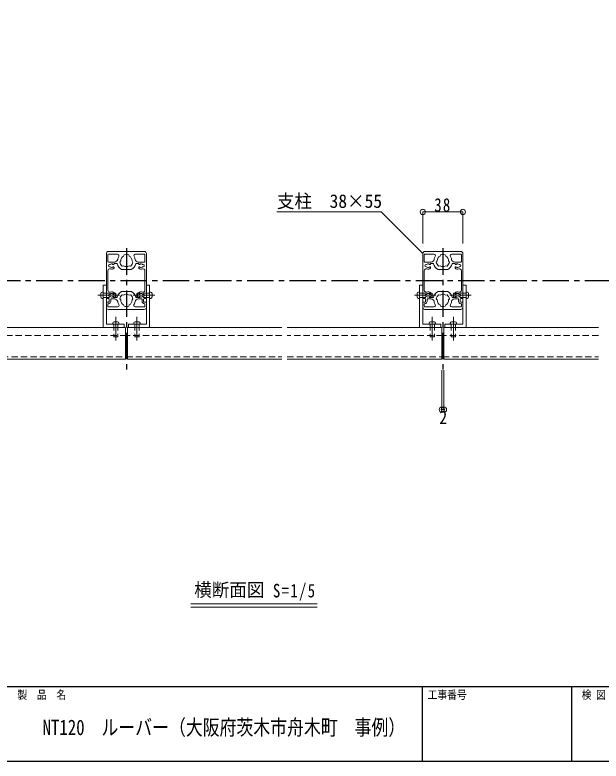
# Model space of a CAD drawing. Units: millimetres at full size, sheet at 1:5. Extents: x -1050 to 1050, y -742 to 742.
# Drawn here: x 142 to 698, y -708 to 0 of the extents above; entities that cross this region are included whole.
import ezdxf
from ezdxf.enums import TextEntityAlignment as Align

# ---------------------------------------------------------------- set-up
doc = ezdxf.new("R2010")
doc.units = ezdxf.units.MM
doc.header["$LTSCALE"] = 5
doc.linetypes.add('CHAIN1', pattern=[8, 5, -1, 1, -1])
doc.linetypes.add('DASHED1', pattern=[1.8, 1.2, -0.6])
doc.layers.add('0-0_通り芯', color=7, linetype='CHAIN1')
doc.layers.add('1-5_図枠1_1', color=7, linetype='Continuous')
for name, color, linetype, lineweight in [('0-3_寸法', 54, 'Continuous', 20), ('0-4_手摺部材', 92, 'Continuous', 20), ('0-6_パネル', 4, 'Continuous', 20), ('0-9_文字', 3, 'Continuous', 20), ('0-A_支柱', 6, 'Continuous', 20)]:
    doc.layers.add(name, color=color, linetype=linetype, lineweight=lineweight)
doc.styles.add('ＭＳ ゴシック', font='')
doc.styles.add('ＭＳ 明朝', font='')
doc.styles.get('ＭＳ ゴシック').set_extended_font_data('MS Gothic')
doc.styles.get('ＭＳ 明朝').set_extended_font_data('MS Mincho')

# ---------------------------------------------------------------- blocks, each defined once
blk = doc.blocks.new('dimension_origin')
at = {"color": 0, "linetype": 'Continuous', "lineweight": -2}
blk.add_circle((0, 0), 1.25, dxfattribs=at)

msp = doc.modelspace()

# ---------------------------------------------------------------- linework, layer by layer
at = {"layer": '0-0_通り芯'}
for p, q in [((248.02, -221.293), (248.02, -338.411)), ((548.02, -221.293), (548.02, -338.411)), ((-277.5, -251.793), (905.098, -251.793))]:
    msp.add_line(p, q, dxfattribs=at)
at = {"layer": '0-3_寸法'}
for p, q in [((529.02, -186.793), (567.02, -186.793)), ((529.02, -216.793), (529.02, -186.793)), ((567.02, -216.793), (567.02, -186.793)), ((547.02, -336.793), (547.02, -374.293)), ((549.02, -336.793), (549.02, -374.293)), ((547.02, -374.293), (549.02, -374.293))]:
    msp.add_line(p, q, dxfattribs=at)
at = {"layer": '0-4_手摺部材'}
for p, q in [((226.02, -256.293), (229.02, -256.293)), ((226.02, -256.293), (226.02, -296.298)), ((270.02, -256.293), (267.02, -256.293)), ((270.02, -256.293), (270.02, -296.298)), ((526.02, -256.293), (529.02, -256.293)), ((526.02, -256.293), (526.02, -296.298)), ((570.02, -256.293), (567.02, -256.293)), ((570.02, -256.293), (570.02, -296.298)), ((223.745, -264.132), (223.745, -267.454)), ((224.943, -262.825), (226.02, -262.73)), ((224.943, -268.761), (226.02, -268.855)), ((236.32, -263.793), (237.484, -263.793)), ((236.32, -267.793), (237.52, -267.793)), ((237.484, -263.793), (237.52, -263.793)), ((237.52, -264.602), (237.52, -263.793)), ((237.52, -267.793), (237.52, -264.602)), ((238.02, -267.293), (237.52, -267.793)), ((238.02, -267.293), (238.02, -264.293)), ((258.02, -267.293), (258.02, -264.293)), ((258.02, -267.293), (258.52, -267.793)), ((258.556, -263.793), (258.52, -263.793)), ((258.52, -264.602), (258.52, -263.793)), ((258.52, -267.793), (258.52, -264.602)), ((259.72, -267.793), (258.52, -267.793)), ((259.72, -263.793), (258.556, -263.793)), ((271.097, -262.825), (270.02, -262.73)), ((271.097, -268.761), (270.02, -268.855)), ((272.295, -264.132), (272.295, -267.454)), ((523.745, -264.132), (523.745, -267.454)), ((524.943, -262.825), (526.02, -262.73)), ((524.943, -268.761), (526.02, -268.855)), ((536.32, -263.793), (537.484, -263.793)), ((536.32, -267.793), (537.52, -267.793)), ((537.484, -263.793), (537.52, -263.793)), ((537.52, -264.602), (537.52, -263.793)), ((537.52, -267.793), (537.52, -264.602)), ((538.02, -267.293), (537.52, -267.793)), ((538.02, -267.293), (538.02, -264.288)), ((558.02, -267.293), (558.02, -264.304)), ((558.02, -267.293), (558.52, -267.793)), ((558.556, -263.793), (558.52, -263.793)), ((558.52, -264.602), (558.52, -263.793)), ((558.52, -267.793), (558.52, -264.602)), ((559.72, -267.793), (558.52, -267.793)), ((559.72, -263.793), (558.556, -263.793)), ((571.097, -262.825), (570.02, -262.73)), ((571.097, -268.761), (570.02, -268.855)), ((572.295, -264.132), (572.295, -267.454)), ((235.052, -292.221), (234.958, -293.298)), ((236.359, -291.023), (239.681, -291.023)), ((240.988, -292.221), (241.083, -293.298)), ((255.052, -292.221), (254.958, -293.298)), ((259.681, -291.023), (256.359, -291.023)), ((260.988, -292.221), (261.083, -293.298)), ((535.052, -292.221), (534.958, -293.298)), ((536.359, -291.023), (539.681, -291.023)), ((540.988, -292.221), (541.083, -293.298)), ((555.052, -292.221), (554.958, -293.298)), ((559.681, -291.023), (556.359, -291.023)), ((560.988, -292.221), (561.083, -293.298))]:
    msp.add_line(p, q, dxfattribs=at)
at = {"layer": '0-4_手摺部材', "linetype": 'CHAIN1'}
for p, q in [((221.04, -265.793), (241.52, -265.793)), ((275, -265.793), (254.52, -265.793)), ((521.04, -265.793), (541.52, -265.793)), ((575, -265.793), (554.52, -265.793)), ((238.02, -286.317), (238.02, -308.798)), ((258.02, -286.317), (258.02, -308.798)), ((538.02, -286.317), (538.02, -308.798)), ((558.02, -286.317), (558.02, -308.798))]:
    msp.add_line(p, q, dxfattribs=at)
at = {"layer": '0-4_手摺部材', "linetype": 'DASHED1'}
for p, q in [((226.02, -263.793), (236.32, -263.793)), ((226.02, -267.793), (236.32, -267.793)), ((270.02, -263.793), (259.72, -263.793)), ((270.02, -267.793), (259.72, -267.793)), ((526.02, -263.793), (536.32, -263.793)), ((526.02, -267.793), (536.32, -267.793)), ((570.02, -263.793), (559.72, -263.793)), ((570.02, -267.793), (559.72, -267.793)), ((240.02, -293.298), (240.02, -305.298)), ((256.02, -293.298), (256.02, -305.298)), ((540.02, -293.298), (540.02, -305.298)), ((556.02, -293.298), (556.02, -305.298))]:
    msp.add_line(p, q, dxfattribs=at)
at = {"layer": '0-4_手摺部材'}
for points in [[(229.02, -256.293), (229.02, -293.298), (246.02, -293.298), (246.02, -296.298)], [(267.02, -256.293), (267.02, -293.298), (250.02, -293.298), (250.02, -296.298)], [(529.02, -256.293), (529.02, -293.298), (546.02, -293.298), (546.02, -296.298)], [(567.02, -256.293), (567.02, -293.298), (550.02, -293.298), (550.02, -296.298)], [(238.02, -264.293), (237.77, -264.043), (237.52, -263.793)], [(258.02, -264.293), (258.27, -264.043), (258.52, -263.793)], [(538.02, -264.293), (537.77, -264.043), (537.52, -263.793)], [(558.02, -264.293), (558.27, -264.043), (558.52, -263.793)]]:
    msp.add_lwpolyline(points, dxfattribs=at)
at = {"layer": '0-4_手摺部材', "linetype": 'DASHED1'}
for points in [[(236.02, -293.298), (236.02, -305.298), (240.02, -305.298)], [(260.02, -293.298), (260.02, -305.298), (256.02, -305.298)], [(536.02, -293.298), (536.02, -305.298), (540.02, -305.298)], [(560.02, -293.298), (560.02, -305.298), (556.02, -305.298)]]:
    msp.add_lwpolyline(points, dxfattribs=at)
at = {"layer": '0-4_手摺部材'}
for centre, start, end in [((225.058, -264.132), 95, 180), ((225.058, -267.454), 180, 265), ((270.982, -264.132), 0, 85), ((270.982, -267.454), 275, 360), ((525.058, -264.132), 95, 180), ((525.058, -267.454), 180, 265), ((570.982, -264.132), 0, 85), ((570.982, -267.454), 275, 360), ((236.359, -292.335), 90, 175), ((239.681, -292.335), 5, 90), ((256.359, -292.335), 90, 175), ((259.681, -292.335), 5, 90), ((536.359, -292.335), 90, 175), ((539.681, -292.335), 5, 90), ((556.359, -292.335), 90, 175), ((559.681, -292.335), 5, 90)]:
    msp.add_arc(centre, 1.312, start, end, dxfattribs=at)
at = {"layer": '0-6_パネル'}
for p, q in [((103.02, -296.293), (247.02, -296.293)), ((247.02, -296.293), (247.02, -326.298)), ((249.02, -296.293), (249.02, -326.298)), ((249.02, -296.293), (395.52, -296.293)), ((400.52, -296.293), (547.02, -296.293)), ((547.02, -296.293), (547.02, -326.298)), ((549.02, -296.293), (549.02, -326.298)), ((549.02, -296.293), (695.52, -296.293)), ((103.02, -326.298), (247.02, -326.298)), ((395.52, -326.298), (249.02, -326.298)), ((400.52, -326.298), (547.02, -326.298)), ((695.52, -326.298), (549.02, -326.298))]:
    msp.add_line(p, q, dxfattribs=at)
at = {"layer": '0-6_パネル', "linetype": 'DASHED1'}
for p, q in [((248.02, -303.998), (103.02, -303.998)), ((395.52, -303.998), (248.02, -303.998)), ((548.02, -303.998), (400.52, -303.998)), ((695.52, -303.998), (548.02, -303.998)), ((103.02, -324.298), (248.02, -324.298)), ((248.02, -324.298), (395.52, -324.298)), ((400.52, -324.298), (548.02, -324.298)), ((548.02, -324.298), (695.52, -324.298))]:
    msp.add_line(p, q, dxfattribs=at)
at = {"layer": '0-9_文字'}
for p, q in [((429.008, -558.439), (309.255, -558.439)), ((429.008, -561.439), (309.255, -561.439))]:
    msp.add_line(p, q, dxfattribs=at)
msp.add_lwpolyline([(529.02, -226.293), (489.52, -186.793), (390.77, -186.793)], dxfattribs=at)
at = {"layer": '0-A_支柱'}
for p, q in [((229.02, -226.293), (229.02, -268.993)), ((265.02, -224.293), (231.02, -224.293)), ((267.02, -268.993), (267.02, -226.293)), ((529.02, -226.293), (529.02, -268.993)), ((565.02, -224.293), (531.02, -224.293)), ((567.02, -268.993), (567.02, -226.293)), ((230.42, -227.393), (230.42, -233.793)), ((230.92, -226.893), (239.592, -226.893)), ((242.62, -233.293), (241.816, -234.387)), ((245.32, -228.616), (245.865, -227.373)), ((250.175, -227.373), (250.72, -228.616)), ((253.42, -233.293), (254.224, -234.387)), ((256.449, -226.893), (265.12, -226.893)), ((265.62, -227.393), (265.62, -233.793)), ((530.42, -227.393), (530.42, -233.793)), ((530.92, -226.893), (539.592, -226.893)), ((542.62, -233.293), (541.816, -234.387)), ((545.32, -228.616), (545.865, -227.373)), ((550.175, -227.373), (550.72, -228.616)), ((553.42, -233.293), (554.224, -234.387)), ((556.449, -226.893), (565.12, -226.893)), ((565.62, -227.393), (565.62, -233.793)), ((230.92, -234.293), (236.797, -234.293)), ((232.62, -236.743), (232.07, -236.743)), ((232.62, -238.843), (232.07, -238.843)), ((236.32, -235.693), (238.659, -235.693)), ((236.32, -235.693), (236.32, -236.103)), ((236.32, -239.483), (236.32, -240.089)), ((245.32, -237.969), (243.97, -238.119)), ((250.72, -237.969), (252.07, -238.119)), ((259.72, -235.693), (257.381, -235.693)), ((265.12, -234.293), (259.243, -234.293)), ((259.72, -235.693), (259.72, -236.103)), ((259.72, -239.483), (259.72, -240.089)), ((263.42, -236.743), (263.97, -236.743)), ((263.42, -238.843), (263.97, -238.843)), ((530.92, -234.293), (536.797, -234.293)), ((532.62, -236.743), (532.07, -236.743)), ((532.62, -238.843), (532.07, -238.843)), ((536.32, -235.693), (538.659, -235.693)), ((536.32, -235.693), (536.32, -236.103)), ((536.32, -239.483), (536.32, -240.089)), ((545.32, -237.969), (543.97, -238.119)), ((550.72, -237.969), (552.07, -238.119)), ((559.72, -235.693), (557.381, -235.693)), ((565.12, -234.293), (559.243, -234.293)), ((559.72, -235.693), (559.72, -236.103)), ((559.72, -239.483), (559.72, -240.089)), ((563.42, -236.743), (563.97, -236.743)), ((563.42, -238.843), (563.97, -238.843)), ((230.42, -242.511), (230.42, -261.075)), ((243.451, -241.393), (252.589, -241.393)), ((265.62, -242.511), (265.62, -261.075)), ((530.42, -242.511), (530.42, -261.075)), ((543.451, -241.393), (552.589, -241.393)), ((565.62, -242.511), (565.62, -261.075)), ((232.62, -264.743), (232.07, -264.743)), ((232.62, -266.843), (232.07, -266.843)), ((236.32, -264.103), (236.32, -263.497)), ((236.32, -267.893), (236.32, -267.483)), ((236.32, -267.893), (238.659, -267.893)), ((243.451, -262.193), (252.589, -262.193)), ((245.32, -265.616), (243.97, -265.467)), ((250.72, -265.616), (252.07, -265.467)), ((259.72, -267.893), (257.381, -267.893)), ((259.72, -264.103), (259.72, -263.497)), ((259.72, -267.893), (259.72, -267.483)), ((263.42, -264.743), (263.97, -264.743)), ((263.42, -266.843), (263.97, -266.843)), ((532.62, -264.743), (532.07, -264.743)), ((532.62, -266.843), (532.07, -266.843)), ((536.32, -264.103), (536.32, -263.497)), ((536.32, -267.893), (536.32, -267.483)), ((536.32, -267.893), (538.659, -267.893)), ((543.451, -262.193), (552.589, -262.193)), ((545.32, -265.616), (543.97, -265.467)), ((550.72, -265.616), (552.07, -265.467)), ((559.72, -267.893), (557.381, -267.893)), ((559.72, -264.103), (559.72, -263.497)), ((559.72, -267.893), (559.72, -267.483)), ((563.42, -264.743), (563.97, -264.743)), ((563.42, -266.843), (563.97, -266.843)), ((229.02, -268.993), (230.92, -268.993)), ((229.02, -272.393), (229.02, -277.293)), ((229.02, -272.393), (230.92, -272.393)), ((230.42, -274.293), (230.42, -276.293)), ((231.72, -269.793), (231.72, -271.593)), ((233.12, -269.793), (233.12, -271.593)), ((233.62, -269.293), (236.797, -269.293)), ((242.62, -270.293), (241.816, -269.199)), ((245.32, -274.969), (245.865, -276.213)), ((250.175, -276.213), (250.72, -274.969)), ((253.42, -270.293), (254.224, -269.199)), ((262.42, -269.293), (259.243, -269.293)), ((262.92, -269.793), (262.92, -271.593)), ((264.32, -269.793), (264.32, -271.593)), ((267.02, -268.993), (265.12, -268.993)), ((267.02, -272.393), (265.12, -272.393)), ((265.62, -274.293), (265.62, -276.293)), ((267.02, -277.293), (267.02, -272.393)), ((529.02, -268.993), (530.92, -268.993)), ((529.02, -272.393), (529.02, -277.293)), ((529.02, -272.393), (530.92, -272.393)), ((530.42, -274.293), (530.42, -276.293)), ((531.72, -269.793), (531.72, -271.593)), ((533.12, -269.793), (533.12, -271.593)), ((533.62, -269.293), (536.797, -269.293)), ((542.62, -270.293), (541.816, -269.199)), ((545.32, -274.969), (545.865, -276.213)), ((550.175, -276.213), (550.72, -274.969)), ((553.42, -270.293), (554.224, -269.199)), ((562.42, -269.293), (559.243, -269.293)), ((562.92, -269.793), (562.92, -271.593)), ((564.32, -269.793), (564.32, -271.593)), ((567.02, -268.993), (565.12, -268.993)), ((567.02, -272.393), (565.12, -272.393)), ((565.62, -274.293), (565.62, -276.293)), ((567.02, -277.293), (567.02, -272.393)), ((230.92, -276.793), (239.652, -276.793)), ((231.02, -279.293), (265.02, -279.293)), ((265.12, -276.793), (256.388, -276.793)), ((530.92, -276.793), (539.652, -276.793)), ((531.02, -279.293), (565.02, -279.293)), ((565.12, -276.793), (556.388, -276.793))]:
    msp.add_line(p, q, dxfattribs=at)
for centre, radius, start, end in [((231.02, -226.293), 2, 90, 180), ((265.02, -226.293), 2, 0, 90), ((531.02, -226.293), 2, 90, 180), ((565.02, -226.293), 2, 0, 90), ((230.92, -227.393), 0.5, 90, 180), ((236.797, -231.293), 3, 270, 349.89582), ((239.592, -228.293), 1.4, 329.32257, 90), ((248.02, -233.293), 8.4, 149.32257, 169.89582), ((248.02, -233.293), 5.4, 120.00001, 180), ((248.02, -233.293), 6.3, 70, 110.00001), ((248.02, -233.293), 5.4, 360, 60), ((256.449, -228.293), 1.4, 90, 210.67743), ((248.02, -233.293), 8.4, 10.10418, 30.67743), ((259.243, -231.293), 3, 190.10418, 270), ((265.12, -227.393), 0.5, 0, 90), ((530.92, -227.393), 0.5, 90, 180), ((536.797, -231.293), 3, 270, 349.89582), ((539.592, -228.293), 1.4, 329.32257, 90), ((548.02, -233.293), 8.4, 149.32257, 169.89582), ((548.02, -233.293), 5.4, 120.00001, 180), ((548.02, -233.293), 6.3, 70, 110.00001), ((548.02, -233.293), 5.4, 360, 60), ((556.449, -228.293), 1.4, 90, 210.67743), ((548.02, -233.293), 8.4, 10.10418, 30.67743), ((559.243, -231.293), 3, 190.10418, 270), ((565.12, -227.393), 0.5, 0, 90), ((230.92, -233.793), 0.5, 180, 270), ((232.07, -237.793), 1.05, 90, 270), ((234.02, -237.793), 1.75, 45.30802, 143.1301), ((234.02, -237.793), 1.75, 216.8699, 314.69196), ((234.02, -237.793), 3.25, 249.11854, 315.04746), ((235.692, -236.103), 0.628, 225.30802, 360), ((235.692, -239.483), 0.628, 0, 134.69196), ((238.659, -236.193), 0.5, 17.21261, 90), ((248.02, -233.293), 9.3, 197.21261, 240.57129), ((248.02, -233.293), 6.3, 190, 230), ((248.02, -233.293), 5.4, 240, 300), ((248.02, -233.293), 6.3, 310, 350), ((248.02, -233.293), 9.3, 299.42871, 342.78739), ((257.381, -236.193), 0.5, 90, 162.78739), ((260.348, -236.103), 0.628, 180, 314.69198), ((260.348, -239.483), 0.628, 45.30804, 180), ((262.02, -237.793), 3.25, 224.95254, 290.88146), ((262.02, -237.793), 1.75, 36.8699, 134.69198), ((262.02, -237.793), 1.75, 225.30804, 323.1301), ((263.97, -237.793), 1.05, 270, 90), ((265.12, -233.793), 0.5, 270, 360), ((530.92, -233.793), 0.5, 180, 270), ((532.07, -237.793), 1.05, 90, 270), ((534.02, -237.793), 1.75, 45.30802, 143.1301), ((534.02, -237.793), 1.75, 216.8699, 314.69196), ((534.02, -237.793), 3.25, 249.11854, 315.04746), ((535.692, -236.103), 0.628, 225.30802, 360), ((535.692, -239.483), 0.628, 0, 134.69196), ((538.659, -236.193), 0.5, 17.21261, 90), ((548.02, -233.293), 9.3, 197.21261, 240.57129), ((548.02, -233.293), 6.3, 190, 230), ((548.02, -233.293), 5.4, 240, 300), ((548.02, -233.293), 6.3, 310, 350), ((548.02, -233.293), 9.3, 299.42871, 342.78739), ((557.381, -236.193), 0.5, 90, 162.78739), ((560.348, -236.103), 0.628, 180, 314.69198), ((560.348, -239.483), 0.628, 45.30804, 180), ((562.02, -237.793), 3.25, 224.95254, 290.88146), ((562.02, -237.793), 1.75, 36.8699, 134.69198), ((562.02, -237.793), 1.75, 225.30804, 323.1301), ((563.97, -237.793), 1.05, 270, 90), ((565.12, -233.793), 0.5, 270, 360), ((232.22, -242.511), 1.8, 69.11854, 180), ((263.82, -242.511), 1.8, 0, 110.88146), ((532.22, -242.511), 1.8, 69.11854, 180), ((563.82, -242.511), 1.8, 0, 110.88146), ((232.22, -261.075), 1.8, 180, 290.88146), ((263.82, -261.075), 1.8, 249.11854, 360), ((532.22, -261.075), 1.8, 180, 290.88146), ((563.82, -261.075), 1.8, 249.11854, 360), ((232.07, -265.793), 1.05, 90, 270), ((234.02, -265.793), 1.75, 45.30804, 143.1301), ((234.02, -265.793), 1.75, 216.8699, 314.69198), ((234.02, -265.793), 3.25, 44.95254, 110.88146), ((235.692, -264.103), 0.628, 225.30804, 360), ((235.692, -267.483), 0.628, 0, 134.69198), ((238.659, -267.393), 0.5, 270, 342.78739), ((248.02, -270.293), 9.3, 119.42871, 162.78739), ((248.02, -270.293), 6.3, 130, 170), ((248.02, -270.293), 5.4, 60, 120), ((248.02, -270.293), 6.3, 10, 50), ((248.02, -270.293), 9.3, 17.21261, 60.57129), ((257.381, -267.393), 0.5, 197.21261, 270), ((262.02, -265.793), 3.25, 69.11854, 135.04746), ((260.348, -264.103), 0.628, 180, 314.69196), ((260.348, -267.483), 0.628, 45.30802, 180), ((262.02, -265.793), 1.75, 36.8699, 134.69196), ((262.02, -265.793), 1.75, 225.30802, 323.1301), ((263.97, -265.793), 1.05, 270, 90), ((532.07, -265.793), 1.05, 90, 270), ((534.02, -265.793), 1.75, 45.30804, 143.1301), ((534.02, -265.793), 1.75, 216.8699, 314.69198), ((534.02, -265.793), 3.25, 44.95254, 110.88146), ((535.692, -264.103), 0.628, 225.30804, 360), ((535.692, -267.483), 0.628, 0, 134.69198), ((538.659, -267.393), 0.5, 270, 342.78739), ((548.02, -270.293), 9.3, 119.42871, 162.78739), ((548.02, -270.293), 6.3, 130, 170), ((548.02, -270.293), 5.4, 60, 120), ((548.02, -270.293), 6.3, 10, 50), ((548.02, -270.293), 9.3, 17.21261, 60.57129), ((557.381, -267.393), 0.5, 197.21261, 270), ((562.02, -265.793), 3.25, 69.11854, 135.04746), ((560.348, -264.103), 0.628, 180, 314.69196), ((560.348, -267.483), 0.628, 45.30802, 180), ((562.02, -265.793), 1.75, 36.8699, 134.69196), ((562.02, -265.793), 1.75, 225.30802, 323.1301), ((563.97, -265.793), 1.05, 270, 90), ((230.92, -274.293), 0.5, 90, 180), ((230.92, -269.793), 0.8, 0, 90), ((230.92, -271.593), 2.2, 270, 360), ((230.92, -271.593), 0.8, 270, 360), ((233.62, -269.793), 0.5, 90, 180), ((236.797, -272.293), 3, 10.10418, 90), ((239.652, -275.393), 1.4, 270, 31.35964), ((248.02, -270.293), 8.4, 190.10418, 211.35964), ((248.02, -270.293), 5.4, 180, 239.99999), ((248.02, -270.293), 5.4, 300, 0), ((256.388, -275.393), 1.4, 148.64036, 270), ((248.02, -270.293), 8.4, 328.64036, 349.89582), ((259.243, -272.293), 3, 90, 169.89582), ((262.42, -269.793), 0.5, 0, 90), ((265.12, -271.593), 2.2, 180, 270), ((265.12, -269.793), 0.8, 90, 180), ((265.12, -271.593), 0.8, 180, 270), ((265.12, -274.293), 0.5, 0, 90), ((530.92, -274.293), 0.5, 90, 180), ((530.92, -269.793), 0.8, 0, 90), ((530.92, -271.593), 2.2, 270, 360), ((530.92, -271.593), 0.8, 270, 360), ((533.62, -269.793), 0.5, 90, 180), ((536.797, -272.293), 3, 10.10418, 90), ((539.652, -275.393), 1.4, 270, 31.35964), ((548.02, -270.293), 8.4, 190.10418, 211.35964), ((548.02, -270.293), 5.4, 180, 239.99999), ((548.02, -270.293), 5.4, 300, 0), ((556.388, -275.393), 1.4, 148.64036, 270), ((548.02, -270.293), 8.4, 328.64036, 349.89582), ((559.243, -272.293), 3, 90, 169.89582), ((562.42, -269.793), 0.5, 0, 90), ((565.12, -271.593), 2.2, 180, 270), ((565.12, -269.793), 0.8, 90, 180), ((565.12, -271.593), 0.8, 180, 270), ((565.12, -274.293), 0.5, 0, 90), ((231.02, -277.293), 2, 180, 270), ((230.92, -276.293), 0.5, 180, 270), ((248.02, -270.293), 6.3, 249.99999, 290), ((265.02, -277.293), 2, 270, 360), ((265.12, -276.293), 0.5, 270, 360), ((531.02, -277.293), 2, 180, 270), ((530.92, -276.293), 0.5, 180, 270), ((548.02, -270.293), 6.3, 249.99999, 290), ((565.02, -277.293), 2, 270, 360), ((565.12, -276.293), 0.5, 270, 360)]:
    msp.add_arc(centre, radius, start, end, dxfattribs=at)
at = {"layer": '1-5_図枠1_1'}
for p, q in [((-990, -636.793), (990, -636.793)), ((528.535, -636.793), (528.535, -707.5)), ((669.949, -636.793), (669.949, -707.5))]:
    msp.add_line(p, q, dxfattribs=at)
msp.add_lwpolyline([(-990, 682.5), (-990, -707.5), (990, -707.5)], dxfattribs=at)

# ---------------------------------------------------------------- block references
at = {"layer": '0-3_寸法', "xscale": 2, "yscale": 2, "rotation": 180}
for p in [(529.02, -186.793), (547.02, -374.293)]:
    msp.add_blockref('dimension_origin', p, dxfattribs=at)
at = {"layer": '0-3_寸法', "xscale": 2, "yscale": 2}
for p in [(567.02, -186.793), (549.02, -374.293)]:
    msp.add_blockref('dimension_origin', p, dxfattribs=at)

# ---------------------------------------------------------------- texts
at = {"layer": '0-3_寸法', "style": 'ＭＳ ゴシック', "width": 0.85}
msp.add_text('2', height=12.83, dxfattribs=at).set_placement((544.687, -391.793), align=Align.BOTTOM_LEFT)
at = {"layer": '0-3_寸法', "insert": (539.895, -186.793), "char_height": 12.83, "attachment_point": 7, "style": 'ＭＳ ゴシック'}
msp.add_mtext('\\T1.17;\\W0.8;38', dxfattribs=at)
at = {"layer": '0-9_文字', "style": 'ＭＳ ゴシック', "width": 0.95}
for s, p in [('支柱\u300038×55', (390.77, -186.793)), ('横断面図', (312.321, -555.439))]:
    msp.add_text(s, height=12.83, dxfattribs=at).set_placement(p, align=Align.BOTTOM_LEFT)
at = {"layer": '0-9_文字', "insert": (386.925, -555.439), "char_height": 12.83, "attachment_point": 7, "style": 'ＭＳ ゴシック'}
msp.add_mtext('\\T1.18;\\W0.8;S=1/5', dxfattribs=at)
at = {"layer": '1-5_図枠1_1'}
for s, height, style, width, p in [('製\u3000品\u3000名', 7.776, 'ＭＳ 明朝', 0.85, (144.696, -650.934)), ('工事番号', 7.776, 'ＭＳ 明朝', 0.85, (533.585, -650.934)), ('検 図', 7.776, 'ＭＳ 明朝', 0.85, (679.663, -650.934)), ('NT120\u3000ルーバー（大阪府茨木市舟木町\u3000事例）', 14.66, 'ＭＳ ゴシック', 0.8, (168.506, -687.248))]:
    msp.add_text(s, height=height, dxfattribs=dict(at, style=style, width=width)).set_placement(p, align=Align.BOTTOM_LEFT)

doc.saveas('drawing.dxf')
